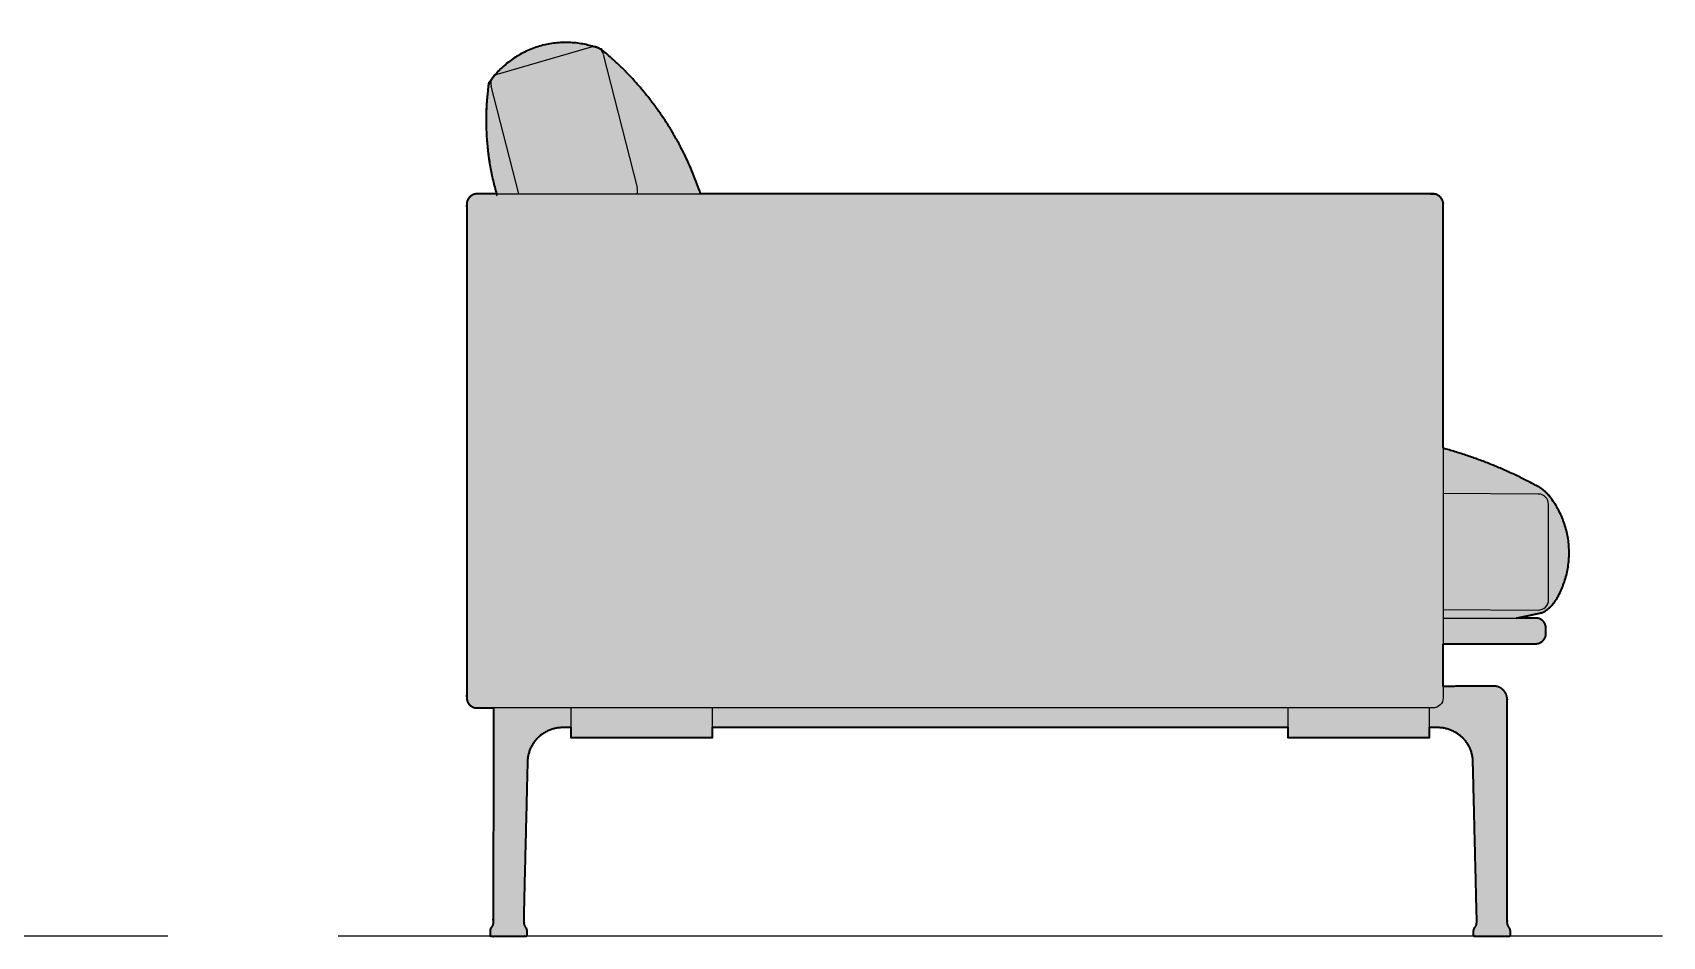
# Model space of a CAD drawing. Header units: millimetres. Extents: x 0 to 3647, y -1238 to 703.
# Drawn here: x 2378 to 3647, y 0 to 703 of the extents above; entities that cross this region are included whole.
import ezdxf

# ---------------------------------------------------------------- set-up
doc = ezdxf.new("R2010")
doc.units = ezdxf.units.MM
doc.layers.add('Blocks', color=7, linetype='Continuous')
doc.layers.add('Blocks$Fill', color=7, linetype='Continuous', true_color=0xffffff)
for name, color, linetype, lineweight, true_color in [('Blocks$Inner', 7, 'Continuous', 25, 0x007f00), ('Blocks$Outline', 7, 'Continuous', 35, 0xff3f3f), ('Groud', 7, 'Continuous', 25, 0x243775)]:
    doc.layers.add(name, color=color, linetype=linetype, lineweight=lineweight, true_color=true_color)

# ---------------------------------------------------------------- blocks, each defined once
blk = doc.blocks.new('Outline Sofa 3-seater Side')
at = {"layer": 'Blocks$Fill'}
blk.add_hatch(color=256, dxfattribs=at).paths.add_polyline_path([(199.2, 692.3), (198, 692.6), (196.7, 693), (195.5, 693.3), (194.2, 693.6), (193, 693.9), (191.7, 694.2), (190.4, 694.5), (189.1, 694.7), (187.8, 694.9), (186.5, 695.1), (185.2, 695.2), (183.9, 695.4), (182.5, 695.5), (181.2, 695.5), (179.9, 695.6), (178.5, 695.6), (177.1, 695.7), (175.8, 695.6), (174.4, 695.6), (173.1, 695.5), (171.7, 695.4), (170.3, 695.3), (169, 695.2), (167.6, 695), (166.2, 694.8), (164.9, 694.6), (163.5, 694.3), (162.2, 694.1), (160.8, 693.8), (159.5, 693.4), (158.1, 693.1), (156.8, 692.7), (155.5, 692.3), (154.1, 691.9), (152.8, 691.4), (151.5, 690.9), (150.2, 690.4), (149, 689.9), (147.7, 689.4), (146.4, 688.8), (145.2, 688.2), (144, 687.6), (142.8, 686.9), (141.6, 686.3), (140.4, 685.6), (139.2, 684.9), (138.1, 684.2), (136.9, 683.4), (135.8, 682.7), (134.7, 681.9), (133.6, 681.1), (132.6, 680.3), (131.5, 679.4), (130.5, 678.6), (129.5, 677.7), (128.5, 676.9), (127.5, 676), (126.6, 675.1), (125.7, 674.1), (124.8, 673.2), (123.9, 672.3), (123, 671.3), (122.2, 670.4), (121.3, 669.4), (121.2, 669.3), (121.1, 669.2), (121, 669.1), (120.9, 668.9), (120.8, 668.8), (120.7, 668.7), (120.6, 668.6), (120.5, 668.5), (120.4, 668.4), (120.3, 668.2), (120.2, 668.1), (120.1, 668), (120, 667.8), (119.9, 667.7), (119.9, 667.6), (119.8, 667.4), (118.5, 665.7), (117.3, 664), (116.6, 658.6), (116, 653.2), (115.6, 647.8), (115.4, 642.4), (115.2, 636.9), (115.3, 631.5), (115.4, 626), (115.8, 620.6), (116.2, 615.1), (116.8, 609.7), (117.6, 604.3), (118.4, 598.9), (119.5, 593.6), (120.6, 588.3), (121.9, 583), (123.4, 577.8), (108.2, 577.8), (108, 577.8), (107.9, 577.8), (107.7, 577.8), (107.5, 577.7), (107.3, 577.7), (107.1, 577.7), (106.9, 577.7), (106.8, 577.6), (106.6, 577.6), (106.4, 577.6), (106.2, 577.5), (106, 577.5), (105.8, 577.4), (105.6, 577.4), (105.5, 577.3), (105.3, 577.2), (105.1, 577.1), (104.9, 577.1), (104.7, 577), (104.5, 576.9), (104.4, 576.8), (104.2, 576.7), (104, 576.6), (103.8, 576.5), (103.7, 576.4), (103.5, 576.2), (103.3, 576.1), (103.2, 576), (103, 575.9), (102.9, 575.7), (102.7, 575.6), (102.6, 575.4), (102.4, 575.3), (102.3, 575.1), (102.1, 575), (102, 574.8), (101.9, 574.7), (101.8, 574.5), (101.6, 574.3), (101.5, 574.2), (101.4, 574), (101.3, 573.8), (101.2, 573.6), (101.1, 573.5), (101, 573.3), (100.9, 573.1), (100.9, 572.9), (100.8, 572.7), (100.7, 572.5), (100.6, 572.4), (100.6, 572.2), (100.5, 572), (100.5, 571.8), (100.4, 571.6), (100.4, 571.4), (100.3, 571.2), (100.3, 571), (100.3, 570.9), (100.3, 570.7), (100.2, 570.5), (100.2, 570.3), (100.2, 570.1), (100.2, 570), (100.2, 569.8), (100.2, 185.7), (100.2, 185.6), (100.2, 185.4), (100.2, 185.2), (100.2, 185), (100.3, 184.8), (100.3, 184.6), (100.3, 184.5), (100.3, 184.3), (100.4, 184.1), (100.4, 183.9), (100.5, 183.7), (100.5, 183.5), (100.6, 183.3), (100.6, 183.2), (100.7, 183), (100.8, 182.8), (100.9, 182.6), (100.9, 182.4), (101, 182.2), (101.1, 182.1), (101.2, 181.9), (101.3, 181.7), (101.4, 181.5), (101.5, 181.4), (101.6, 181.2), (101.8, 181), (101.9, 180.9), (102, 180.7), (102.1, 180.5), (102.3, 180.4), (102.4, 180.2), (102.6, 180.1), (102.7, 179.9), (102.9, 179.8), (103, 179.7), (103.2, 179.5), (103.3, 179.4), (103.5, 179.3), (103.7, 179.2), (103.8, 179), (104, 178.9), (104.2, 178.8), (104.4, 178.7), (104.5, 178.6), (104.7, 178.5), (104.9, 178.4), (105.1, 178.4), (105.3, 178.3), (105.5, 178.2), (105.6, 178.2), (105.8, 178.1), (106, 178), (106.2, 178), (106.4, 177.9), (106.6, 177.9), (106.8, 177.9), (106.9, 177.8), (107.1, 177.8), (107.3, 177.8), (107.5, 177.8), (107.7, 177.7), (107.9, 177.7), (108, 177.7), (108.2, 177.7), (120.9, 177.7), (120.8, 12), (120.8, 11.8), (120.8, 11.6), (120.8, 11.4), (120.8, 11.2), (120.8, 11), (120.8, 10.8), (120.8, 10.6), (120.7, 10.4), (120.7, 10.2), (120.7, 10), (120.6, 9.8), (120.6, 9.6), (120.5, 9.4), (120.5, 9.2), (120.4, 9), (120.4, 8.8), (120.3, 8.7), (120.3, 8.6), (120.3, 8.4), (120.2, 8.3), (120.2, 8.2), (120.1, 8.1), (120.1, 8), (120, 7.9), (119.9, 7.7), (119.9, 7.6), (119.8, 7.5), (119.7, 7.4), (119.7, 7.3), (119.6, 7.2), (119.5, 7.1), (119.4, 7), (119.4, 6.9), (119.3, 6.8), (119.3, 6.8), (119.2, 6.7), (119.1, 6.6), (119.1, 6.5), (119, 6.4), (119, 6.3), (118.9, 6.2), (118.9, 6.2), (118.9, 6.1), (118.8, 6), (118.8, 5.9), (118.7, 5.8), (118.7, 5.7), (118.7, 5.6), (118.6, 5.5), (118.6, 5.4), (118.6, 5.3), (118.5, 5.2), (118.5, 5.1), (118.5, 5), (118.5, 4.9), (118.4, 4.8), (118.4, 4.7), (118.4, 4.6), (118.4, 4.5), (118.4, 4.4), (118.4, 4.3), (118.4, 4.2), (118.4, 4.1), (118.3, 4), (118.3, 1), (118.3, 1), (118.3, 1), (118.4, 0.9), (118.4, 0.9), (118.4, 0.9), (118.4, 0.9), (118.4, 0.8), (118.4, 0.8), (118.4, 0.8), (118.4, 0.8), (118.4, 0.7), (118.4, 0.7), (118.4, 0.7), (118.4, 0.7), (118.4, 0.7), (118.4, 0.6), (118.4, 0.6), (118.4, 0.6), (118.4, 0.6), (118.5, 0.5), (118.5, 0.5), (118.5, 0.5), (118.5, 0.5), (118.5, 0.5), (118.5, 0.4), (118.5, 0.4), (118.6, 0.4), (118.6, 0.4), (118.6, 0.3), (118.6, 0.3), (118.6, 0.3), (118.6, 0.3), (118.7, 0.3), (118.7, 0.3), (118.7, 0.2), (118.7, 0.2), (118.7, 0.2), (118.8, 0.2), (118.8, 0.2), (118.8, 0.2), (118.8, 0.1), (118.8, 0.1), (118.9, 0.1), (118.9, 0.1), (118.9, 0.1), (118.9, 0.1), (119, 0.1), (119, 0.1), (119, 0.1), (119, 0.1), (119.1, 0), (119.1, 0), (119.1, 0), (119.1, 0), (119.1, 0), (119.2, 0), (119.2, 0), (119.2, 0), (119.2, 0), (119.3, 0), (119.3, 0), (119.3, 0), (119.3, 0), (119.3, 0), (146.2, 0), (146.2, 0), (146.3, 0), (146.3, 0), (146.3, 0), (146.3, 0), (146.4, 0), (146.4, 0), (146.4, 0), (146.4, 0), (146.5, 0), (146.5, 0), (146.5, 0), (146.5, 0.1), (146.6, 0.1), (146.6, 0.1), (146.6, 0.1), (146.6, 0.1), (146.6, 0.1), (146.7, 0.1), (146.7, 0.1), (146.7, 0.1), (146.7, 0.1), (146.8, 0.2), (146.8, 0.2), (146.8, 0.2), (146.8, 0.2), (146.8, 0.2), (146.9, 0.2), (146.9, 0.2), (146.9, 0.3), (146.9, 0.3), (146.9, 0.3), (146.9, 0.3), (147, 0.3), (147, 0.3), (147, 0.4), (147, 0.4), (147, 0.4), (147, 0.4), (147, 0.4), (147.1, 0.5), (147.1, 0.5), (147.1, 0.5), (147.1, 0.5), (147.1, 0.5), (147.1, 0.6), (147.1, 0.6), (147.1, 0.6), (147.2, 0.6), (147.2, 0.7), (147.2, 0.7), (147.2, 0.7), (147.2, 0.7), (147.2, 0.8), (147.2, 0.8), (147.2, 0.8), (147.2, 0.8), (147.2, 0.9), (147.2, 0.9), (147.2, 0.9), (147.2, 0.9), (147.2, 1), (147.2, 1), (147.2, 1), (147.2, 3.9), (147.2, 4.1), (147.2, 4.2), (147.2, 4.3), (147.2, 4.4), (147.2, 4.5), (147.2, 4.6), (147.2, 4.7), (147.1, 4.7), (147.1, 4.8), (147.1, 4.9), (147.1, 5.1), (147, 5.3), (147, 5.4), (146.9, 5.5), (146.9, 5.6), (146.9, 5.7), (146.8, 5.8), (146.8, 5.9), (146.7, 6.1), (146.7, 6.2), (146.6, 6.3), (146.5, 6.4), (146.5, 6.5), (146.4, 6.6), (146.3, 6.7), (146.3, 6.8), (146.2, 6.9), (146.1, 7), (146, 7.1), (146, 7.2), (145.9, 7.3), (145.8, 7.4), (145.8, 7.5), (145.7, 7.6), (145.6, 7.7), (145.6, 7.9), (145.5, 8), (145.5, 8.1), (145.4, 8.2), (145.4, 8.3), (145.3, 8.4), (145.3, 8.6), (145.2, 8.7), (145.2, 8.8), (145.1, 9), (145.1, 9.2), (145, 9.4), (145, 9.6), (144.9, 9.8), (144.9, 10), (144.9, 10.2), (144.8, 10.4), (144.8, 10.6), (144.8, 10.8), (144.8, 11), (144.7, 11.2), (144.7, 11.4), (144.7, 11.6), (144.7, 11.8), (144.7, 12), (147.7, 134.7), (147.7, 135.4), (147.7, 136), (147.8, 136.7), (147.8, 137.4), (147.9, 138), (147.9, 138.7), (148, 139.4), (148.1, 140.1), (148.3, 140.7), (148.4, 141.4), (148.6, 142.1), (148.8, 142.7), (149, 143.4), (149.2, 144.1), (149.4, 144.7), (149.6, 145.4), (149.9, 146), (150.2, 146.6), (150.5, 147.3), (150.8, 147.9), (151.1, 148.5), (151.4, 149.1), (151.8, 149.7), (152.2, 150.3), (152.5, 150.8), (152.9, 151.4), (153.3, 151.9), (153.8, 152.5), (154.2, 153), (154.6, 153.5), (155.1, 154), (155.5, 154.5), (156, 154.9), (156.5, 155.4), (157, 155.9), (157.5, 156.3), (158, 156.7), (158.6, 157.1), (159.1, 157.5), (159.7, 157.9), (160.2, 158.3), (160.8, 158.7), (161.4, 159), (162, 159.4), (162.6, 159.7), (163.2, 160), (163.9, 160.3), (164.5, 160.6), (165.1, 160.8), (165.8, 161.1), (166.4, 161.3), (167.1, 161.5), (167.8, 161.7), (168.4, 161.9), (169.1, 162), (169.8, 162.2), (170.4, 162.3), (171.1, 162.4), (171.8, 162.5), (172.4, 162.6), (173.1, 162.6), (173.8, 162.7), (174.5, 162.7), (175.1, 162.7), (181.2, 162.7), (181.2, 154.7), (291.5, 154.7), (291.5, 162.7), (739.3, 162.7), (739.3, 154.7), (849.6, 154.7), (849.6, 162.7), (855.7, 162.7), (856.4, 162.7), (857, 162.7), (857.7, 162.6), (858.4, 162.6), (859.1, 162.5), (859.7, 162.4), (860.4, 162.3), (861.1, 162.2), (861.7, 162), (862.4, 161.9), (863.1, 161.7), (863.7, 161.5), (864.4, 161.3), (865.1, 161.1), (865.7, 160.8), (866.3, 160.6), (867, 160.3), (867.6, 160), (868.2, 159.7), (868.8, 159.4), (869.4, 159), (870, 158.7), (870.6, 158.3), (871.2, 157.9), (871.7, 157.5), (872.3, 157.1), (872.8, 156.7), (873.3, 156.3), (873.8, 155.9), (874.3, 155.4), (874.8, 154.9), (875.3, 154.5), (875.8, 154), (876.2, 153.5), (876.7, 153), (877.1, 152.5), (877.5, 151.9), (877.9, 151.4), (878.3, 150.8), (878.7, 150.3), (879, 149.7), (879.4, 149.1), (879.7, 148.5), (880.1, 147.9), (880.4, 147.3), (880.7, 146.6), (880.9, 146), (881.2, 145.4), (881.4, 144.7), (881.7, 144.1), (881.9, 143.4), (882.1, 142.7), (882.3, 142.1), (882.4, 141.4), (882.6, 140.7), (882.7, 140.1), (882.8, 139.4), (882.9, 138.7), (883, 138), (883, 137.4), (883.1, 136.7), (883.1, 136), (883.1, 135.4), (883.1, 134.7), (886.1, 12), (886.1, 11.8), (886.1, 11.6), (886.1, 11.4), (886.1, 11.2), (886.1, 11), (886.1, 10.8), (886, 10.6), (886, 10.4), (886, 10.2), (885.9, 10), (885.9, 9.8), (885.9, 9.6), (885.8, 9.4), (885.8, 9.2), (885.7, 9), (885.7, 8.8), (885.6, 8.7), (885.6, 8.6), (885.5, 8.4), (885.5, 8.3), (885.4, 8.2), (885.4, 8.1), (885.3, 8), (885.3, 7.9), (885.2, 7.7), (885.1, 7.6), (885.1, 7.5), (885, 7.4), (884.9, 7.3), (884.9, 7.2), (884.8, 7.1), (884.7, 7), (884.7, 6.9), (884.6, 6.8), (884.5, 6.8), (884.5, 6.7), (884.4, 6.6), (884.4, 6.5), (884.3, 6.4), (884.3, 6.3), (884.2, 6.2), (884.2, 6.2), (884.1, 6.1), (884.1, 6), (884, 5.9), (884, 5.8), (884, 5.7), (883.9, 5.6), (883.9, 5.5), (883.9, 5.4), (883.8, 5.3), (883.8, 5.2), (883.8, 5.1), (883.7, 5), (883.7, 4.9), (883.7, 4.8), (883.7, 4.7), (883.7, 4.6), (883.7, 4.5), (883.6, 4.4), (883.6, 4.3), (883.6, 4.2), (883.6, 4.1), (883.6, 4), (883.6, 1), (883.6, 1), (883.6, 1), (883.6, 0.9), (883.6, 0.9), (883.6, 0.9), (883.6, 0.9), (883.6, 0.8), (883.6, 0.8), (883.6, 0.8), (883.6, 0.8), (883.7, 0.7), (883.7, 0.7), (883.7, 0.7), (883.7, 0.7), (883.7, 0.7), (883.7, 0.6), (883.7, 0.6), (883.7, 0.6), (883.7, 0.6), (883.7, 0.5), (883.7, 0.5), (883.8, 0.5), (883.8, 0.5), (883.8, 0.5), (883.8, 0.4), (883.8, 0.4), (883.8, 0.4), (883.8, 0.4), (883.9, 0.3), (883.9, 0.3), (883.9, 0.3), (883.9, 0.3), (883.9, 0.3), (883.9, 0.3), (884, 0.2), (884, 0.2), (884, 0.2), (884, 0.2), (884.1, 0.2), (884.1, 0.2), (884.1, 0.1), (884.1, 0.1), (884.1, 0.1), (884.2, 0.1), (884.2, 0.1), (884.2, 0.1), (884.2, 0.1), (884.3, 0.1), (884.3, 0.1), (884.3, 0.1), (884.3, 0), (884.3, 0), (884.4, 0), (884.4, 0), (884.4, 0), (884.4, 0), (884.5, 0), (884.5, 0), (884.5, 0), (884.5, 0), (884.6, 0), (884.6, 0), (884.6, 0), (884.6, 0), (911.5, 0), (911.5, 0), (911.5, 0), (911.6, 0), (911.6, 0), (911.6, 0), (911.6, 0), (911.7, 0), (911.7, 0), (911.7, 0), (911.7, 0), (911.8, 0), (911.8, 0), (911.8, 0.1), (911.8, 0.1), (911.8, 0.1), (911.9, 0.1), (911.9, 0.1), (911.9, 0.1), (911.9, 0.1), (912, 0.1), (912, 0.1), (912, 0.1), (912, 0.2), (912, 0.2), (912.1, 0.2), (912.1, 0.2), (912.1, 0.2), (912.1, 0.2), (912.1, 0.2), (912.2, 0.3), (912.2, 0.3), (912.2, 0.3), (912.2, 0.3), (912.2, 0.3), (912.2, 0.3), (912.3, 0.4), (912.3, 0.4), (912.3, 0.4), (912.3, 0.4), (912.3, 0.4), (912.3, 0.5), (912.3, 0.5), (912.4, 0.5), (912.4, 0.5), (912.4, 0.5), (912.4, 0.6), (912.4, 0.6), (912.4, 0.6), (912.4, 0.6), (912.4, 0.7), (912.4, 0.7), (912.4, 0.7), (912.5, 0.7), (912.5, 0.8), (912.5, 0.8), (912.5, 0.8), (912.5, 0.8), (912.5, 0.9), (912.5, 0.9), (912.5, 0.9), (912.5, 0.9), (912.5, 1), (912.5, 1), (912.5, 1), (912.5, 3.9), (912.5, 4.1), (912.5, 4.2), (912.5, 4.3), (912.5, 4.4), (912.5, 4.5), (912.4, 4.6), (912.4, 4.7), (912.4, 4.7), (912.4, 4.8), (912.4, 4.9), (912.3, 5.1), (912.3, 5.3), (912.3, 5.4), (912.2, 5.5), (912.2, 5.6), (912.1, 5.7), (912.1, 5.8), (912, 5.9), (912, 6.1), (911.9, 6.2), (911.9, 6.3), (911.8, 6.4), (911.7, 6.5), (911.7, 6.6), (911.6, 6.7), (911.5, 6.8), (911.5, 6.9), (911.4, 7), (911.3, 7.1), (911.2, 7.2), (911.2, 7.3), (911.1, 7.4), (911, 7.5), (911, 7.6), (910.9, 7.7), (910.8, 7.9), (910.8, 8), (910.7, 8.1), (910.7, 8.2), (910.6, 8.3), (910.6, 8.4), (910.5, 8.6), (910.5, 8.7), (910.5, 8.8), (910.4, 9), (910.3, 9.2), (910.3, 9.4), (910.3, 9.6), (910.2, 9.8), (910.2, 10), (910.1, 10.2), (910.1, 10.4), (910.1, 10.6), (910.1, 10.8), (910, 11), (910, 11.2), (910, 11.4), (910, 11.6), (910, 11.8), (910, 12), (910, 184.2), (910, 184.4), (910, 184.7), (910, 184.9), (909.9, 185.2), (909.9, 185.5), (909.9, 185.7), (909.9, 186), (909.8, 186.3), (909.8, 186.5), (909.7, 186.8), (909.6, 187), (909.6, 187.3), (909.5, 187.6), (909.4, 187.8), (909.3, 188.1), (909.2, 188.3), (909.1, 188.6), (909, 188.8), (908.9, 189.1), (908.8, 189.3), (908.6, 189.5), (908.5, 189.8), (908.3, 190), (908.2, 190.2), (908, 190.4), (907.9, 190.7), (907.7, 190.9), (907.6, 191.1), (907.4, 191.3), (907.2, 191.5), (907, 191.7), (906.8, 191.8), (906.7, 192), (906.5, 192.2), (906.3, 192.4), (906, 192.5), (905.8, 192.7), (905.6, 192.8), (905.4, 193), (905.2, 193.1), (904.9, 193.3), (904.7, 193.4), (904.5, 193.5), (904.2, 193.7), (904, 193.8), (903.7, 193.9), (903.5, 194), (903.2, 194.1), (903, 194.2), (902.7, 194.2), (902.5, 194.3), (902.2, 194.4), (901.9, 194.5), (901.7, 194.5), (901.4, 194.6), (901.1, 194.6), (900.9, 194.6), (900.6, 194.6), (900.3, 194.7), (900.1, 194.7), (899.8, 194.7), (899.6, 194.7), (899.3, 194.7), (899, 194.7), (860.2, 194.5), (860.2, 227.7), (932.2, 227.7), (932.4, 227.7), (932.6, 227.7), (932.8, 227.7), (932.9, 227.8), (933.1, 227.8), (933.3, 227.8), (933.5, 227.8), (933.7, 227.9), (933.9, 227.9), (934, 227.9), (934.2, 228), (934.4, 228), (934.6, 228.1), (934.8, 228.1), (935, 228.2), (935.2, 228.3), (935.3, 228.4), (935.5, 228.4), (935.7, 228.5), (935.9, 228.6), (936.1, 228.7), (936.2, 228.8), (936.4, 228.9), (936.6, 229), (936.8, 229.1), (936.9, 229.3), (937.1, 229.4), (937.3, 229.5), (937.4, 229.6), (937.6, 229.8), (937.7, 229.9), (937.9, 230.1), (938, 230.2), (938.2, 230.4), (938.3, 230.5), (938.4, 230.7), (938.6, 230.8), (938.7, 231), (938.8, 231.2), (938.9, 231.3), (939, 231.5), (939.1, 231.7), (939.2, 231.9), (939.3, 232), (939.4, 232.2), (939.5, 232.4), (939.6, 232.6), (939.7, 232.8), (939.7, 233), (939.8, 233.1), (939.8, 233.3), (939.9, 233.5), (940, 233.7), (940, 233.9), (940, 234.1), (940.1, 234.3), (940.1, 234.4), (940.1, 234.6), (940.2, 234.8), (940.2, 235), (940.2, 235.2), (940.2, 235.4), (940.2, 235.5), (940.2, 235.7), (940.2, 239.7), (940.2, 239.9), (940.2, 240.1), (940.2, 240.3), (940.2, 240.4), (940.2, 240.6), (940.1, 240.8), (940.1, 241), (940.1, 241.2), (940, 241.4), (940, 241.5), (940, 241.7), (939.9, 241.9), (939.8, 242.1), (939.8, 242.3), (939.7, 242.5), (939.7, 242.7), (939.6, 242.8), (939.5, 243), (939.4, 243.2), (939.3, 243.4), (939.2, 243.6), (939.1, 243.7), (939, 243.9), (938.9, 244.1), (938.8, 244.3), (938.7, 244.4), (938.6, 244.6), (938.4, 244.8), (938.3, 244.9), (938.2, 245.1), (938, 245.2), (937.9, 245.4), (937.7, 245.5), (937.6, 245.7), (937.4, 245.8), (937.3, 245.9), (937.1, 246.1), (936.9, 246.2), (936.8, 246.3), (936.6, 246.4), (936.4, 246.5), (936.2, 246.6), (936.1, 246.7), (935.9, 246.8), (935.7, 246.9), (935.5, 247), (935.3, 247.1), (935.2, 247.2), (935, 247.2), (934.8, 247.3), (934.6, 247.4), (934.4, 247.4), (934.2, 247.5), (934, 247.5), (933.9, 247.5), (933.7, 247.6), (933.5, 247.6), (933.3, 247.6), (933.1, 247.7), (932.9, 247.7), (932.8, 247.7), (932.6, 247.7), (932.4, 247.7), (932.2, 247.7), (917.2, 247.7), (937.6, 252), (938, 252.3), (938.5, 252.5), (938.9, 252.8), (939.4, 253.1), (939.8, 253.4), (940.3, 253.7), (940.7, 254), (941.2, 254.3), (941.6, 254.7), (942, 255), (942.4, 255.4), (942.8, 255.7), (943.2, 256.1), (943.6, 256.5), (944, 256.8), (944.4, 257.2), (944.8, 257.6), (945.1, 258), (945.5, 258.4), (945.9, 258.8), (946.2, 259.3), (946.5, 259.7), (946.9, 260.1), (947.2, 260.6), (947.5, 261), (947.8, 261.5), (948.1, 261.9), (948.3, 262.4), (948.6, 262.8), (948.9, 263.3), (949.1, 263.8), (949.4, 264.2), (950.5, 266.3), (951.5, 268.5), (952.5, 270.7), (953.4, 272.9), (954.3, 275.2), (955, 277.6), (955.4, 278.7), (955.7, 279.9), (956, 281.1), (956.3, 282.4), (956.6, 283.6), (956.9, 284.8), (957.1, 286), (957.3, 287.3), (957.5, 288.5), (957.7, 289.8), (957.8, 291), (957.9, 292.3), (958, 293.6), (958.1, 294.8), (958.2, 296.1), (958.2, 297.4), (958.2, 298.7), (958.2, 299.9), (958.2, 301.2), (958.1, 302.5), (958, 303.8), (957.9, 305), (957.8, 306.3), (957.6, 307.6), (957.5, 308.8), (957.3, 310.1), (957, 311.3), (956.8, 312.6), (956.5, 313.8), (956.3, 315), (955.9, 316.3), (955.6, 317.5), (955.3, 318.7), (954.9, 319.9), (954.5, 321.1), (954.1, 322.3), (953.7, 323.4), (953.2, 324.6), (952.8, 325.8), (952.3, 326.9), (951.3, 329.1), (950.2, 331.3), (949, 333.5), (947.8, 335.5), (946.5, 337.5), (945.2, 339.5), (944.7, 340.2), (944.2, 341), (943.6, 341.7), (943.1, 342.4), (942.5, 343.1), (941.9, 343.7), (941.3, 344.4), (940.7, 345), (940, 345.7), (939.3, 346.3), (938.7, 346.8), (938, 347.4), (937.2, 348), (936.5, 348.5), (935.8, 349), (935, 349.5), (926.1, 354.2), (917.1, 358.7), (907.9, 362.9), (898.5, 366.8), (889.1, 370.5), (879.6, 373.9), (869.9, 377), (860.2, 379.8), (860.2, 569.8), (860.2, 570), (860.2, 570.1), (860.2, 570.3), (860.2, 570.5), (860.2, 570.7), (860.2, 570.9), (860.1, 571), (860.1, 571.2), (860.1, 571.4), (860, 571.6), (860, 571.8), (859.9, 572), (859.9, 572.2), (859.8, 572.4), (859.7, 572.5), (859.7, 572.7), (859.6, 572.9), (859.5, 573.1), (859.4, 573.3), (859.3, 573.5), (859.3, 573.6), (859.2, 573.8), (859, 574), (858.9, 574.2), (858.8, 574.3), (858.7, 574.5), (858.6, 574.7), (858.5, 574.8), (858.3, 575), (858.2, 575.1), (858, 575.3), (857.9, 575.4), (857.7, 575.6), (857.6, 575.7), (857.4, 575.9), (857.3, 576), (857.1, 576.1), (857, 576.2), (856.8, 576.4), (856.6, 576.5), (856.4, 576.6), (856.3, 576.7), (856.1, 576.8), (855.9, 576.9), (855.7, 577), (855.6, 577.1), (855.4, 577.1), (855.2, 577.2), (855, 577.3), (854.8, 577.4), (854.6, 577.4), (854.4, 577.5), (854.3, 577.5), (854.1, 577.6), (853.9, 577.6), (853.7, 577.6), (853.5, 577.7), (853.3, 577.7), (853.1, 577.7), (853, 577.7), (852.8, 577.8), (852.6, 577.8), (852.4, 577.8), (852.2, 577.8), (282.2, 577.8), (279.4, 585.8), (276.2, 593.8), (272.8, 601.7), (269.1, 609.5), (265.2, 617.1), (263.1, 620.9), (260.9, 624.7), (258.7, 628.4), (256.4, 632.1), (254, 635.7), (251.6, 639.3), (249.1, 642.9), (246.6, 646.4), (244, 649.8), (241.3, 653.2), (238.6, 656.6), (235.8, 659.9), (230.1, 666.4), (224.2, 672.7), (218.1, 678.7), (211.7, 684.5), (205.3, 690), (203.8, 690.6), (203.6, 690.8), (203.4, 690.9), (203.2, 691.1), (203, 691.2), (202.8, 691.3), (202.6, 691.4), (202.3, 691.5), (202.1, 691.6), (201.9, 691.7), (201.6, 691.8), (201.4, 691.9), (201.2, 692), (200.9, 692), (200.7, 692.1), (200.4, 692.1), (200.2, 692.2), (199.9, 692.2), (199.7, 692.2), (199.4, 692.3)], flags=0)
at = {"layer": 'Blocks$Inner'}
for p, q in [((197.1, 692), (124.6, 671.1)), ((233, 582.7), (206.6, 686.4)), ((119, 661.7), (140.4, 577.8)), ((108.2, 577.8), (852.2, 577.8)), ((100.2, 185.7), (100.2, 569.8)), ((860.2, 569.8), (860.2, 185.7)), ((934.2, 344.2), (860.2, 344.7)), ((942.2, 261.9), (942.2, 336.2)), ((860.2, 254.4), (934.1, 253.9)), ((860.2, 247.7), (932.2, 247.7)), ((917.2, 247.7), (937.6, 252)), ((940.2, 239.7), (940.2, 235.7)), ((932.2, 227.7), (860.2, 227.7)), ((899, 194.7), (860.2, 194.5)), ((852.2, 177.7), (108.2, 177.7)), ((120.9, 177.7), (120.8, 12)), ((910, 12), (910, 184.2)), ((175.1, 162.7), (181.2, 162.7)), ((849.6, 162.7), (855.7, 162.7)), ((144.7, 12), (147.7, 134.7)), ((883.1, 134.7), (886.1, 12)), ((118.3, 4), (118.3, 1)), ((119.3, 0), (146.2, 0)), ((147.2, 1), (147.2, 3.9)), ((883.6, 4), (883.6, 1)), ((884.6, 0), (911.5, 0)), ((912.5, 1), (912.5, 3.9))]:
    blk.add_line(p, q, dxfattribs=at)
for points in [[(181.2, 177.7), (181.2, 154.7), (291.5, 154.7), (291.5, 177.7)], [(739.3, 177.7), (739.3, 154.7), (849.6, 154.7), (849.6, 177.7)], [(291.5, 162.7), (739.3, 162.7)]]:
    blk.add_lwpolyline(points, dxfattribs=at)
at = {"layer": 'Blocks$Inner', "extrusion": (0, 0, -1)}
for centre, radius, start, end in [((-177.3, 623), 72.7, 34.3448, 112.6663), ((-47.3, 499.3), 247.7, 129.628, 161.5191), ((-321.6, 635.1), 206.4, 343.3781, 8.032), ((-108.2, 569.8), 8, 0, 90), ((-852.2, 569.8), 8, 90, 180), ((-932.2, 239.7), 8, 90, 180), ((-932.2, 235.7), 8, 180, 270), ((-108.2, 185.7), 8, 270, 360), ((-852.2, 185.7), 8, 180, 270), ((-175.1, 135.3), 27.4, 358.6756, 90), ((-855.7, 135.3), 27.4, 90, 181.3244), ((-115.2, 10.3), 5.38, 196.63, 218.4425), ((-109.7, 12), 11.1, 180.0704, 196.6345), ((-155.9, 12), 11.2, 343.37, 0), ((-150.3, 10.3), 5.38, 321.5575, 343.37), ((-880.5, 10.3), 5.38, 196.63, 218.4425), ((-875, 12), 11.1, 180.1347, 196.634), ((-921.1, 12), 11.2, 343.37, 0), ((-915.6, 10.3), 5.38, 321.5575, 343.37)]:
    blk.add_arc(centre, radius, start, end, dxfattribs=at)
at = {"layer": 'Blocks$Inner'}
for centre, radius, start, end in [((199, 684.5), 7.78, 14.2798, 104.6755), ((126.6, 663.6), 7.78, 104.6755, 194.2798), ((225.4, 580.7), 7.78, 337.5525, 14.2798), ((769.2, 47.8), 344.2, 61.2089, 74.6723), ((934.2, 336.2), 8, 0, 89.6043), ((918, 322), 32.3, 32.7543, 58.1468), ((887.4, 298.5), 70.8, 331.0734, 35.3342), ((934.2, 261.9), 8, 269.6043, 0), ((923.9, 277), 28.5, 298.667, 333.445), ((899.8, 184.5), 10.2, 358.0203, 94.2404), ((123.4, 3.9), 5.05, 141.5575, 178.4519), ((119.3, 1), 1, 180, 270), ((142.2, 3.9), 5.05, 16.004, 38.4425), ((146.2, 1), 1, 269.9997, 0.0003), ((142.2, 3.9), 5, 0.0003, 16.004), ((888.7, 3.9), 5.05, 141.5575, 178.4519), ((884.6, 1), 1, 180, 270), ((907.4, 3.9), 5.05, 16.004, 38.4425), ((911.5, 1), 1, 269.9997, 0.0003), ((907.5, 3.9), 5, 0.0003, 16.004)]:
    blk.add_arc(centre, radius, start, end, dxfattribs=at)
at = {"layer": 'Blocks$Outline'}
for points in [[(181.2, 162.7), (181.2, 154.7), (291.5, 154.7), (291.5, 162.7)], [(291.5, 162.7), (739.3, 162.7)], [(739.3, 162.7), (739.3, 154.7), (849.6, 154.7), (849.6, 162.7)]]:
    blk.add_lwpolyline(points, dxfattribs=at)
for points, weights in [([(199.2, 692.3), (152.6, 707), (121.3, 669.4)], [0.970883448523, 0.805067107149, 0.969740896126]), ([(121.3, 669.4), (120.4, 668.5), (119.8, 667.4)], [0.874809404876, 0.853567402445, 0.854844413612])]:
    blk.add_rational_spline(points, weights, degree=2, dxfattribs=at)
for points, weights, knots in [([(203.8, 690.6), (203.4, 690.9), (203, 691.2), (201.2, 692.2), (199.2, 692.3)], [0.978864493209, 0.987347233479, 1, 0.950160353484, 0.965022707293], [117.164156, 117.164156, 117.164156, 118.175581, 118.175581, 122.159614, 122.159614, 122.159614]), ([(282.2, 577.8), (259.8, 644.9), (205.3, 690), (204.5, 690.3), (203.8, 690.6)], [1, 0.961523155797, 1, 0.996137372111, 0.992407588272], [-327.671704, -327.671704, -327.671704, -188.162037, -188.162037, -186.453677, -186.453677, -186.453677]), ([(119.8, 667.4), (118.5, 665.7), (117.3, 664), (111.1, 620.2), (123.4, 577.8)], [0.980239483683, 0.98964211523, 1, 0.977404406802, 0.999100209267], [-93.397119, -93.397119, -93.397119, -88.81604, -88.81604, -1.768395, -1.768395, -1.768395]), ([(108.2, 577.8), (100.2, 577.8), (100.2, 569.8), (100.2, 377.8), (100.2, 185.7), (100.2, 177.7), (108.2, 177.7), (114.5, 177.7), (120.9, 177.7)], [1, 0.707106781187, 1, 1, 1, 0.707106781187, 1, 1, 1], [-2306.408836, -2306.408836, -2306.408836, -2293.842465, -2293.842465, -1909.797723, -1909.797723, -1897.231352, -1897.231352, -1884.569659, -1884.569659, -1884.569659]), ([(860.2, 379.8), (860.2, 474.8), (860.2, 569.8), (860.2, 577.8), (852.2, 577.8), (567.2, 577.8), (282.2, 577.8)], [1, 1, 1, 0.707106781187, 1, 1, 1], [-946.602635, -946.602635, -946.602635, -756.593305, -756.593305, -744.026934, -744.026934, -174.007609, -174.007609, -174.007609]), ([(917.2, 247.7), (927.4, 249.9), (937.6, 252), (945.4, 256.3), (949.4, 264.2), (970.9, 303.2), (945.2, 339.5), (941.2, 345.6), (935, 349.5), (899.4, 369), (860.2, 379.8)], [1, 1, 1, 0.954297615874, 1, 0.846839892985, 1, 0.975548880166, 1, 0.9931059216, 1], [0, 0, 0, 20.804755, 20.804755, 38.076416, 38.076416, 117.538797, 117.538797, 131.857985, 131.857985, 212.747907, 212.747907, 212.747907]), ([(860.2, 227.7), (896.2, 227.7), (932.2, 227.7), (940.2, 227.7), (940.2, 235.7), (940.2, 237.7), (940.2, 239.7), (940.2, 247.7), (932.2, 247.7), (924.7, 247.7), (917.2, 247.7)], [1, 1, 1, 0.707106781188, 1, 1, 1, 0.707106781187, 1, 1, 1], [-173.078755, -173.078755, -173.078755, -101.105748, -101.105748, -88.539378, -88.539378, -84.539378, -84.539378, -71.973007, -71.973007, -56.967857, -56.967857, -56.967857]), ([(886.1, 12), (886.1, 10.4), (885.7, 8.8), (885.4, 7.8), (884.7, 7), (883.7, 5.7), (883.6, 4), (883.6, 2.5), (883.6, 1), (883.6, 0), (884.6, 0), (898.1, 0), (911.5, 0), (911.9, 0), (912.2, 0.3), (912.5, 0.6), (912.5, 1), (912.5, 2.4), (912.5, 3.9), (912.5, 4.6), (912.3, 5.3), (912, 6.2), (911.4, 7), (910.8, 7.8), (910.5, 8.8), (910, 10.4), (910, 12), (910, 98.1), (910, 184.2), (910.1, 188.7), (906.8, 191.8), (903.6, 195), (899, 194.7), (879.6, 194.6), (860.2, 194.5)], [1, 0.989652181464, 1, 0.981938210713, 1, 0.948615844148, 1, 1, 1, 0.707106781187, 1, 1, 1, 0.923878556617, 1, 0.923878556617, 1, 1, 1, 0.990263545365, 1, 0.98088994545, 1, 0.981938210713, 1, 0.989487912647, 1, 1, 1, 0.913154337593, 1, 0.913154337593, 1, 1, 1], [-281.094671, -281.094671, -281.094671, -277.884767, -277.884767, -275.837341, -275.837341, -272.58661, -272.58661, -269.58661, -269.58661, -268.015814, -268.015814, -241.147353, -241.147353, -240.361954, -240.361954, -239.576555, -239.576555, -236.699604, -236.699604, -235.303015, -235.303015, -233.325982, -233.325982, -231.278556, -231.278556, -228.040099, -228.040099, -55.888539, -55.888539, -47.341297, -47.341297, -38.794054, -38.794054, 0, 0, 0]), ([(120.9, 177.7), (120.9, 94.9), (120.8, 12), (120.8, 10.4), (120.4, 8.8), (120.1, 7.8), (119.4, 7), (118.4, 5.7), (118.3, 4), (118.3, 2.5), (118.3, 1), (118.3, 0), (119.3, 0), (132.8, 0), (146.2, 0), (146.6, 0), (146.9, 0.3), (147.2, 0.6), (147.2, 1), (147.2, 2.4), (147.2, 3.9), (147.2, 4.6), (147, 5.3), (146.7, 6.2), (146.1, 7), (145.5, 7.8), (145.2, 8.8), (144.7, 10.4), (144.7, 12), (146.2, 73.3), (147.7, 134.7), (147.5, 146.2), (155.5, 154.5), (163.6, 162.7), (175.1, 162.7), (178.2, 162.7), (181.2, 162.7)], [1, 1, 1, 0.989570912638, 1, 0.981938210713, 1, 0.948615844148, 1, 1, 1, 0.707106781187, 1, 1, 1, 0.923878556617, 1, 0.923878556617, 1, 1, 1, 0.990263545365, 1, 0.98088994545, 1, 0.981938210713, 1, 0.989487912647, 1, 1, 1, 0.921652603396, 1, 0.921652603396, 1, 1, 1], [0.000065, 0.000065, 0.000065, 165.748062, 165.748062, 168.970161, 168.970161, 171.017587, 171.017587, 174.268318, 174.268318, 177.268318, 177.268318, 178.839115, 178.839115, 205.707575, 205.707575, 206.492974, 206.492974, 207.278373, 207.278373, 210.155324, 210.155324, 211.551913, 211.551913, 213.528946, 213.528946, 215.576372, 215.576372, 218.814829, 218.814829, 341.542415, 341.542415, 363.374593, 363.374593, 385.206771, 385.206771, 391.287049, 391.287049, 391.287049]), ([(849.6, 162.7), (852.7, 162.7), (855.7, 162.7), (867.2, 162.7), (875.3, 154.5), (883.4, 146.2), (883.1, 134.7), (884.6, 73.3), (886.1, 12)], [1, 1, 1, 0.921652603396, 1, 0.921652603396, 1, 1, 1], [0, 0, 0, 6.080278, 6.080278, 27.912456, 27.912456, 49.744634, 49.744634, 172.500753, 172.500753, 172.500753])]:
    blk.add_rational_spline(points, weights, degree=2, knots=knots, dxfattribs=at)
for points in [[(123.4, 577.8), (115.8, 577.8), (108.2, 577.8)], [(860.2, 194.5), (860.2, 211.1), (860.2, 227.7)]]:
    blk.add_open_spline(points, degree=2, dxfattribs=at)

msp = doc.modelspace()

# ---------------------------------------------------------------- linework, layer by layer
at = {"layer": 'Groud'}
for points in [[(2483.7, 0), (0, 0)], [(3646.9, 0), (2616.1, 0)]]:
    msp.add_lwpolyline(points, dxfattribs=at)

# ---------------------------------------------------------------- block references
at = {"layer": 'Blocks'}
msp.add_blockref('Outline Sofa 3-seater Side', (2616.1, 0), dxfattribs=at)

doc.saveas('drawing.dxf')
